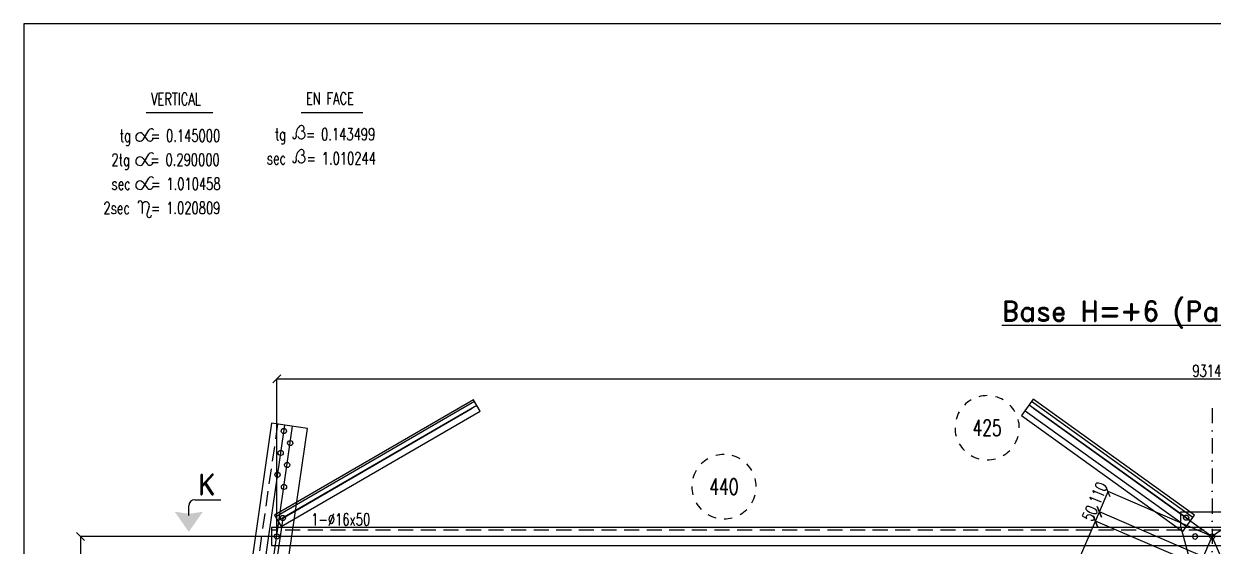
# Model space of a CAD drawing. Extents: x 142141 to 158361, y -178354 to -166874.
# Drawn here: x 142141 to 148063, y -169475 to -166874 of the extents above; entities that cross this region are included whole.
import ezdxf
from ezdxf.enums import TextEntityAlignment as Align

# ---------------------------------------------------------------- set-up
doc = ezdxf.new("R2010")
doc.units = 0
doc.header["$LTSCALE"] = 150
doc.header["$MEASUREMENT"] = 0
doc.linetypes.add('DASHDOT', pattern=[1, 0.5, -0.25, 0, -0.25])
doc.linetypes.add('DASHED', pattern=[0.75, 0.5, -0.25])
doc.layers.get('0').update_dxf_attribs({"linetype": 'CONTINUOUS'})
for name, color, linetype in [('ASSI', 6, 'CONTINUOUS'), ('FORI', 2, 'CONTINUOUS'), ('LINEA-MEDIA', 7, 'CONTINUOUS'), ('LINEA_ANG', 2, 'CONTINUOUS'), ('LINEE_PIASTRA', 2, 'CONTINUOUS'), ('LINEE_PIASTRE', 2, 'CONTINUOUS'), ('LS', 7, 'CONTINUOUS'), ('LSP', 3, 'CONTINUOUS'), ('MZ', 6, 'DASHDOT'), ('QT_MPR', 7, 'CONTINUOUS'), ('TRAT-Y', 7, 'DASHED')]:
    doc.layers.add(name, color=color, linetype=linetype)
doc.styles.add('QUOTE', font='ROMANS8.SHX', dxfattribs={"width": 0.7})
doc.styles.add('RD', font='ROMAND8.SHX', dxfattribs={"width": 0.7})
doc.styles.add('RQL', font='ROMANS8.SHX', dxfattribs={"width": 0.7})
doc.styles.add('RS', font='ROMANS8.shx', dxfattribs={"width": 0.7})
doc.styles.get("Standard").update_dxf_attribs({"font": 'ROMANS8.SHX', "width": 0.7})
doc.dimstyles.new('TRATTO', dxfattribs={"dimscale": 0, "dimtxt": 60, "dimasz": 40, "dimexe": 0, "dimexo": 0, "dimgap": 10, "dimtad": 1, "dimrnd": 0.5, "dimdsep": 46, "dimtxsty": 'RS', "dimblk1": 'OBLIQUE', "dimblk2": 'OBLIQUE', "dimsah": 1, "dimcen": 0.09, "dimclrd": 2, "dimclre": 2, "dimclrt": 7, "dimadec": 0, "dimazin": 0, "dimtfac": 1, "dimtix": 1, "dimtmove": 2, "dimatfit": 3, "dimfxl": 1, "dimtolj": 1, "dimtzin": 0, "dimarcsym": 0})

# ---------------------------------------------------------------- blocks, each defined once
blk = doc.blocks.new('ASSE98')
blk.add_line((0, 0), (1, 0))
at = {"color": 7, "style": 'QUOTE', "width": 0.5, "flags": 1}
for tag, p in [('TI', (1.38308, 6.82731)), ('DI_S', (1.38308, 6.42178)), ('D_S', (1.38308, 6.02092)), ('E_S', (1.38308, 5.68065)), ('NFORI', (1.36454, 5.29792)), ('ALAR', (1.36349, 4.93246)), ('FAM', (1.3775, 4.54645)), ('ALA', (1.38308, 4.19257)), ('DISP2', (1.38308, 3.84971)), ('DISP1', (1.38308, 3.50686)), ('PINZAF', (1.38308, 3.164)), ('PINZAI', (1.38308, 2.82114)), ('TRP', (1.38308, 2.47829)), ('NP', (1.38308, 2.13543)), ('SV', (1.38308, 1.79257)), ('PESO', (1.38308, 1.44971)), ('QUA', (1.38308, 1.10686)), ('LUN', (1.38308, 0.764)), ('PROF', (1.38308, 0.42114)), ('POS', (1.38308, 0.07829))]:
    blk.add_attdef(tag, p, '', height=0.2, dxfattribs=at)
at = {"color": 7, "flags": 1}
for tag, p in [('LAV1', (3.07431, 6.82847)), ('LAV2', (3.07431, 6.49513)), ('LAV3', (3.07431, 6.1618)), ('LAV4', (3.07431, 5.82847)), ('LAV5', (3.07431, 5.49513)), ('LAV6', (3.07431, 5.1618)), ('LAV7', (3.07431, 4.82847)), ('LAV8', (3.07431, 4.49513)), ('LAV9', (3.07431, 4.1618)), ('LAV10', (3.07431, 3.82847))]:
    blk.add_attdef(tag, p, '', height=0.2, dxfattribs=at)
blk = doc.blocks.new('16')
blk.add_circle((0, 0), 1)
blk = doc.blocks.new('_OBLIQUE')
at = {"color": 0, "linetype": 'ByBlock'}
blk.add_line((-0.5, -0.5), (0.5, 0.5), dxfattribs=at)
blk = doc.blocks.new('*D67')
at = {"layer": 'QT_MPR', "color": 2, "lineweight": -2, "transparency": 16777216}
for p, q in [((146968.9, -170529.7), (147476.5, -169350.3)), ((147995, -169573.4), (147476.5, -169350.3)), ((147487.4, -170752.8), (146968.9, -170529.7))]:
    blk.add_line(p, q, dxfattribs=at)
at = {"layer": 'QT_MPR', "color": 2, "lineweight": -2, "transparency": 16777216, "xscale": 40, "yscale": 40, "zscale": 40}
for p, rotation in [((147476.5, -169350.3), 66.71337675410619), ((146968.9, -170529.7), 246.7133767541062)]:
    blk.add_blockref('_OBLIQUE', p, dxfattribs=dict(at, rotation=rotation))
at = {"layer": 'QT_MPR', "color": 7, "transparency": 16777216, "insert": (147287, -169967.6), "char_height": 60, "attachment_point": 5, "rotation": 66.71338, "style": 'RS'}
blk.add_mtext('\\A1;428x3', dxfattribs=at)
blk = doc.blocks.new('*D68')
at = {"layer": 'QT_MPR', "color": 2, "lineweight": -2, "transparency": 16777216}
for p, q in [((146968.9, -170529.7), (147476.5, -169350.3)), ((147995, -169573.4), (147476.5, -169350.3)), ((147487.4, -170752.8), (146968.9, -170529.7))]:
    blk.add_line(p, q, dxfattribs=at)
at = {"layer": 'QT_MPR', "color": 2, "lineweight": -2, "transparency": 16777216, "xscale": 40, "yscale": 40, "zscale": 40}
for p, rotation in [((147476.5, -169350.3), 66.71337675410619), ((146968.9, -170529.7), 246.7133767541062)]:
    blk.add_blockref('_OBLIQUE', p, dxfattribs=dict(at, rotation=rotation))
at = {"layer": 'QT_MPR', "color": 7, "transparency": 16777216, "insert": (147186, -169924.2), "char_height": 60, "attachment_point": 5, "rotation": 66.71338, "style": 'RS'}
blk.add_mtext('\\A1;1284', dxfattribs=at)
blk = doc.blocks.new('*D69')
at = {"layer": 'QT_MPR', "color": 2, "lineweight": -2, "transparency": 16777216}
for p, q in [((147476.5, -169350.3), (147496.3, -169304.3)), ((148014.8, -169527.5), (147496.3, -169304.3)), ((147995, -169573.4), (147476.5, -169350.3))]:
    blk.add_line(p, q, dxfattribs=at)
at = {"layer": 'QT_MPR', "color": 2, "lineweight": -2, "transparency": 16777216, "xscale": 40, "yscale": 40, "zscale": 40}
for p, rotation in [((147496.3, -169304.3), 66.71337675410619), ((147476.5, -169350.3), 246.7133767541062)]:
    blk.add_blockref('_OBLIQUE', p, dxfattribs=dict(at, rotation=rotation))
at = {"layer": 'QT_MPR', "color": 7, "transparency": 16777216, "insert": (147449.7, -169311.5), "char_height": 60, "attachment_point": 5, "rotation": 66.71338, "style": 'RS'}
blk.add_mtext('\\A1;50', dxfattribs=at)
blk = doc.blocks.new('*D70')
at = {"layer": 'QT_MPR', "color": 2, "lineweight": -2, "transparency": 16777216}
for p, q in [((147496.3, -169304.3), (147539.8, -169203.3)), ((148058.2, -169426.4), (147539.8, -169203.3)), ((148014.8, -169527.5), (147496.3, -169304.3))]:
    blk.add_line(p, q, dxfattribs=at)
at = {"layer": 'QT_MPR', "color": 2, "lineweight": -2, "transparency": 16777216, "xscale": 40, "yscale": 40, "zscale": 40}
for p, rotation in [((147539.8, -169203.3), 66.71337675410619), ((147496.3, -169304.3), 246.7133767541062)]:
    blk.add_blockref('_OBLIQUE', p, dxfattribs=dict(at, rotation=rotation))
at = {"layer": 'QT_MPR', "color": 7, "transparency": 16777216, "insert": (147490.7, -169211.1), "char_height": 60, "attachment_point": 5, "rotation": 66.71338, "style": 'RS'}
blk.add_mtext('\\A1;110', dxfattribs=at)
blk = doc.blocks.new('*D71')
at = {"layer": 'LS', "color": 2, "lineweight": -2, "transparency": 16777216}
for p, q in [((143401, -169426.4), (142422.8, -169426.4)), ((142422.8, -169426.4), (142422.8, -172457.8)), ((142966, -172457.8), (142422.8, -172457.8))]:
    blk.add_line(p, q, dxfattribs=at)
at = {"layer": 'LS', "color": 2, "lineweight": -2, "transparency": 16777216, "xscale": 40, "yscale": 40, "zscale": 40}
for p, rotation in [((142422.8, -169426.4), 90), ((142422.8, -172457.8), 270)]:
    blk.add_blockref('_OBLIQUE', p, dxfattribs=dict(at, rotation=rotation))
at = {"layer": 'LS', "color": 7, "transparency": 16777216, "insert": (142382.8, -170942.1), "char_height": 60, "attachment_point": 5, "rotation": 90, "style": 'RS'}
blk.add_mtext('\\A1;3000', dxfattribs=at)
blk = doc.blocks.new('*D72')
at = {"layer": 'LS', "color": 2, "lineweight": -2, "transparency": 16777216}
for p, q in [((143401, -169426.4), (143401, -168641.8)), ((143401, -168641.8), (152715.5, -168641.8)), ((152715.5, -169426.4), (152715.5, -168641.8))]:
    blk.add_line(p, q, dxfattribs=at)
at = {"layer": 'LS', "color": 2, "lineweight": -2, "transparency": 16777216, "xscale": 40, "yscale": 40, "zscale": 40, "rotation": 180}
blk.add_blockref('_OBLIQUE', (143401, -168641.8), dxfattribs=at)
at = {"layer": 'LS', "color": 2, "lineweight": -2, "transparency": 16777216, "xscale": 40, "yscale": 40, "zscale": 40}
blk.add_blockref('_OBLIQUE', (152715.5, -168641.8), dxfattribs=at)
at = {"layer": 'LS', "color": 7, "transparency": 16777216, "insert": (148058.2, -168601.8), "char_height": 60, "attachment_point": 5, "style": 'RS'}
blk.add_mtext('\\A1;9314.5', dxfattribs=at)
blk = doc.blocks.new('bull')
at = {"style": 'RS', "width": 0.7, "flags": 1}
for tag, p in [('NN', (-12.25, 0)), ('DIAMETRO', (0, -4.86)), ('SERRAGGIO', (0, -9.71)), ('LUNGHEZZA', (0, -14.57)), ('NB', (0, -19.43)), ('TIPO', (0, -24.12)), ('EL', (-0.14, -29))]:
    blk.add_attdef(tag, p, '', height=3, dxfattribs=at)
at = {"style": 'RS', "width": 0.7}
blk.add_attdef('BULLONE', (0, 0), '', height=3, dxfattribs=at)
blk = doc.blocks.new('zzz')
at = {"linetype": 'Continuous'}
for start, end in [(120, 135), (90, 105), (60, 75), (150, 165), (30, 45), (180, 195), (0, 15), (330, 345), (210, 225), (300, 315), (240, 255), (270, 285)]:
    blk.add_arc((0, 0), 8, start, end, dxfattribs=at)
at = {"color": 3, "style": 'RQL', "width": 0.7}
blk.add_attdef('POS1', text='', height=4, dxfattribs=at).set_placement((0, 0), align=Align.MIDDLE)
at = {"style": 'RQL', "width": 0.7, "flags": 1}
blk.add_attdef('TIPO', (0, -8), '', height=3, dxfattribs=at)

msp = doc.modelspace()

# ---------------------------------------------------------------- linework, layer by layer
at = {"layer": 'LINEA-MEDIA'}
for p, q in [((142750.15, -167316.239), (143081.67, -167316.239)), ((143521.528, -167316.239), (143828.491, -167316.239)), ((142735.819, -167424.853), (142755.673, -167451.116)), ((142737.139, -167448.26), (142763.803, -167403.231)), ((142737.139, -167568.432), (142763.803, -167523.403)), ((142735.819, -167545.026), (142755.673, -167571.288)), ((142737.139, -167688.104), (142763.803, -167643.075)), ((142735.819, -167664.697), (142755.673, -167690.96)), ((142730.268, -167766.1), (142730.268, -167818.59)), ((142765.465, -167783.369), (142753.4, -167822.118))]:
    msp.add_line(p, q, dxfattribs=at)
for centre, radius, start, end in [((142719.037, -167437.54), 21.038, 37.0889899, 329.3681632), ((142775.974, -167410.438), 14.145, 36.9355706, 149.3681632), ((143548.152, -167422.933), 51.996, 132.1410417, 193.7786336), ((143523.069, -167427.313), 19.358, 200.7226068, 90), ((143523.069, -167394.128), 13.827, 270, 135.1576665), ((142769.17, -167440.912), 16.92, 217.0889899, 345.8511132), ((143488.873, -167436.904), 8.921, 179.9062053, 10.2446052), ((142719.037, -167557.713), 21.038, 37.0889899, 329.3681632), ((142775.974, -167530.61), 14.145, 36.9355706, 149.3681632), ((143548.152, -167542.521), 51.996, 132.1410417, 193.7786336), ((143523.069, -167546.902), 19.358, 200.7226068, 90), ((143523.069, -167513.717), 13.827, 270, 135.1576665), ((142769.17, -167561.084), 16.92, 217.0889899, 345.8511132), ((143488.873, -167556.492), 8.921, 179.9062053, 10.2446052), ((142719.037, -167677.385), 21.038, 37.0889899, 329.3681632), ((142775.974, -167650.282), 14.145, 36.9355706, 149.3681632), ((142769.17, -167680.756), 16.92, 217.0889899, 345.8511132), ((142720.195, -167765.36), 10.074, 355.786368, 189.3997672), ((142748.181, -167777.987), 18.103, 342.7049799, 171.6817157), ((142765.16, -167825.78), 12.317, 162.7049799, 355.0070867)]:
    msp.add_arc(centre, radius, start, end, dxfattribs=at)
at = {"layer": 'LINEA_ANG'}
for p, q in [((144380.716, -168745.686), (143390.077, -169319.847)), ((144413.31, -168801.923), (144380.716, -168745.686)), ((147167.222, -168743.65), (147108.901, -168824.883)), ((147970.61, -169320.442), (147167.222, -168743.65)), ((143422.672, -169376.084), (144413.31, -168801.923)), ((147108.901, -168824.883), (147912.289, -169401.674)), ((143374.799, -168862.566), (142941.139, -171884.61)), ((143119.314, -171910.178), (143552.974, -168888.134)), ((143552.974, -168888.134), (143374.799, -168862.566)), ((143390.077, -169319.847), (143422.672, -169376.084)), ((147912.289, -169401.674), (147970.61, -169320.442)), ((152742.505, -169381.44), (143373.505, -169381.44)), ((143373.505, -169381.44), (143373.505, -169471.44)), ((143373.505, -169471.44), (152742.505, -169471.44))]:
    msp.add_line(p, q, dxfattribs=at)
at = {"layer": 'LINEA_ANG', "color": 2}
for p, q in [((144385.73, -168754.338), (143395.092, -169328.499)), ((147962.445, -169331.815), (147159.057, -168755.023))]:
    msp.add_line(p, q, dxfattribs=at)
at = {"layer": 'LINEE_PIASTRA'}
msp.add_line((147901.237, -169375.266), (147961.237, -169600.266), dxfattribs=at)
at = {"layer": 'LINEE_PIASTRE'}
for p, q in [((148215.237, -169306.266), (147901.237, -169306.266)), ((147901.237, -169306.266), (147901.237, -169375.266))]:
    msp.add_line(p, q, dxfattribs=at)
at = {"layer": 'LS', "color": 6}
for p, q in [((143430.301, -169334.676), (144373.903, -168787.776)), ((147126.397, -168800.513), (147929.975, -169377.441)), ((147168.669, -168787.776), (148058.237, -169426.44)), ((148947.804, -168787.776), (148058.237, -169426.44)), ((142904.619, -172603.744), (143440.129, -168871.941)), ((142944.213, -172609.426), (143479.723, -168877.623)), ((143430.301, -169334.676), (143199.633, -170942.127)), ((146753.56, -172457.813), (148058.237, -169426.44)), ((149362.913, -172457.813), (148058.237, -169426.44))]:
    msp.add_line(p, q, dxfattribs=at)
at = {"layer": 'LS', "color": 8}
msp.add_lwpolyline([(142140.931, -166873.78), (142140.931, -178353.78), (154860.931, -178353.78), (154860.931, -176753.78), (158360.931, -176753.78), (158360.931, -166873.78), (142140.931, -166873.78)], close=True, dxfattribs=at)
at = {"layer": 'LSP'}
for p, q in [((142992.46, -169243.533), (143122.46, -169243.533)), ((142962.46, -169321.676), (142962.46, -169273.533))]:
    msp.add_line(p, q, dxfattribs=at)
msp.add_arc((142992.46, -169273.533), 30, 90, 180, dxfattribs=at)
for points in [[(142962.46, -169403.533), (142892.46, -169303.533), (142962.46, -169313.533)], [(142962.46, -169403.533), (143032.46, -169303.533), (142962.46, -169313.533)]]:
    msp.add_solid(points, dxfattribs=at)
at = {"layer": 'MZ'}
msp.add_line((148058.237, -168787.776), (148058.237, -172594.946), dxfattribs=at)
at = {"layer": 'TRAT-Y', "color": 2}
msp.add_line((143404.495, -168866.828), (142970.835, -171888.871), dxfattribs=at)
at = {"layer": 'TRAT-Y'}
msp.add_line((152742.505, -169394.44), (143373.505, -169394.44), dxfattribs=at)

# ---------------------------------------------------------------- block references
at = {"layer": 'ASSI'}
for p, xscale, rotation in [((144397.263, -168774.237), 1145, 210.096023491915), ((147950.198, -169348.873), 988.9999999999999, 144.3235835864143), ((152742.505, -169426.44), 9369, 180)]:
    msp.add_blockref('ASSE98', p, dxfattribs=dict(at, xscale=xscale, rotation=rotation))
at = {"layer": 'ASSI', "xscale": 3053, "zscale": 3053, "rotation": 261.8338606976458}
msp.add_blockref('ASSE98', (143374.799, -168862.566), dxfattribs=at)
at = {"layer": 'FORI', "xscale": 13, "yscale": 13, "zscale": 13, "rotation": 343.6677213953028}
for p in [(143435.868, -168901.636), (143467.65, -168961.76), (143420.243, -169010.521), (143452.025, -169070.645), (143404.618, -169119.405), (143436.4, -169179.529)]:
    msp.add_blockref('16', p, dxfattribs=at)
at = {"layer": 'FORI', "yscale": 13, "zscale": 13}
for p, xscale in [((147928.265, -169333.127), 13), ((143430.301, -169334.676), 13), ((143400.969, -169426.44), 13), ((147973.237, -169426.44), -13), ((148058.237, -169426.44), 13)]:
    msp.add_blockref('16', p, dxfattribs=dict(at, xscale=xscale))
at = {"layer": 'LS', "color": 6, "xscale": 19.99999994994134, "yscale": 19.99999994994134, "zscale": 19.99999994994134}
for p, values in [((146937.651, -168885.216), {'POS1': '425'}), ((145627.427, -169178.527), {'POS1': '440'})]:
    msp.add_blockref('zzz', p, dxfattribs=at).add_auto_attribs(values)
at = {"layer": 'LS', "color": 7, "xscale": 20, "yscale": 20, "zscale": 20}
msp.add_blockref('bull', (143572.252, -169371.717), dxfattribs=at).add_auto_attribs({'BULLONE': '1-%%c16x50                '})

# ---------------------------------------------------------------- texts
at = {"layer": 'LINEA-MEDIA', "style": 'RS', "width": 0.7}
for s, p in [('VERTICAL', (142774.209, -167278.237)), ('EN FACE', (143545.786, -167275.407)), ('tg   = 0.145000', (142618.821, -167460.874)), ('tg   = 0.143499', (143391.122, -167453.631)), ('2tg   = 0.290000', (142577.349, -167580.875)), ('sec   = 1.010244', (143351.295, -167573.632)), ('sec   = 1.010458', (142577.791, -167700.877)), ('2sec   = 1.020809', (142537.727, -167820.878))]:
    msp.add_text(s, height=60.0007, dxfattribs=at).set_placement(p)
at = {"layer": 'LS', "color": 3, "style": 'RD'}
for s, p in [('%%UBase H=+6 (Partie Inferieure)', (148058.237, -168311.438)), ('K', (143051.735, -169167.252))]:
    msp.add_text(s, height=100, dxfattribs=at).set_placement(p, align=Align.MIDDLE)

# ---------------------------------------------------------------- dimensions: what is measured, and where the dimension line sits
at = {"layer": 'LS'}
dim = msp.add_linear_dim(base=(152715.505, -168641.763), p1=(143400.969, -169426.44), p2=(152715.505, -169426.44), dimstyle='TRATTO', override={"dimscale": 1}, dxfattribs=at)
dim.commit()
dim.dimension.update_dxf_attribs({"geometry": '*D72', "text_midpoint": (148058.237, -168601.763)})
dim = msp.add_linear_dim(base=(142422.765, -172457.813), p1=(143400.969, -169426.44), p2=(142965.97, -172457.813), angle=90, text='3000', dimstyle='TRATTO', override={"dimscale": 1}, dxfattribs=at)
dim.commit()
dim.dimension.update_dxf_attribs({"geometry": '*D71', "text_midpoint": (142382.765, -170942.127)})
at = {"layer": 'QT_MPR'}
for base, p1, p2, text, picture, middle in [((147539.798, -169203.309), (148014.75, -169527.479), (148058.237, -169426.44), '110', '*D70', (147490.709, -169211.123)), ((147496.312, -169304.348), (147994.984, -169573.406), (148014.75, -169527.479), '50', '*D69', (147449.687, -169311.498)), ((147476.545, -169350.275), (147487.379, -170752.81), (147994.984, -169573.406), '428x3', '*D67', (147287.04, -169967.65)), ((147476.545, -169350.275), (147487.379, -170752.81), (147994.984, -169573.406), '1284', '*D68', (147186.001, -169924.163))]:
    dim = msp.add_linear_dim(base=base, p1=p1, p2=p2, angle=66.7133768, text=text, dimstyle='TRATTO', override={"dimscale": 1}, dxfattribs=at)
    dim.commit()
    dim.dimension.update_dxf_attribs({"geometry": picture, "text_midpoint": middle, "dimtype": 160})

doc.saveas('drawing.dxf')
